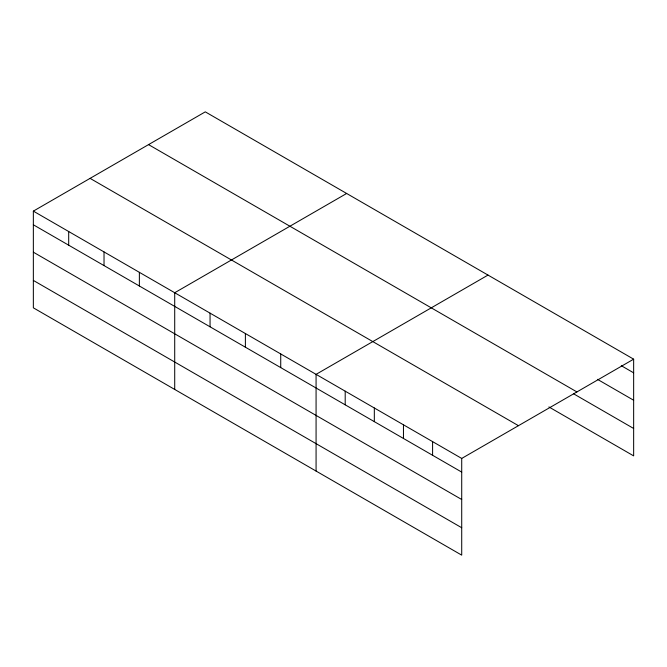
<?xml version="1.0" encoding="UTF-8"?>
<svg xmlns="http://www.w3.org/2000/svg" width="667" height="667" viewBox="0 0 667 667"><rect width="100%" height="100%" fill="white"/><g stroke="black" fill="none" stroke-linecap="round" stroke-linejoin="round"><path stroke-width="1" d="M33.35 211.122L461.714 458.437L461.714 555.144L33.35 307.829L33.35 211.122L205.286 111.856L633.65 359.171L633.65 455.878L548.908 406.953M346.648 193.472L174.712 292.738L174.712 389.445M488.002 275.087L316.075 374.354L316.075 471.052M461.714 458.437L633.65 359.171M621.294 365.699L633.65 372.836M597.457 379.34L633.65 400.233M148.549 144.614L576.913 391.929M573.628 393.822L633.65 428.472M90.087 178.364L518.451 425.679M33.35 224.787L461.714 472.094M33.35 252.184L461.714 499.5M33.35 280.423L461.714 527.739M432.591 441.621L432.591 455.278M403.46 424.804L403.46 438.461M374.329 407.987L374.329 421.644M345.198 391.17L345.198 404.827M280.732 353.952L280.732 367.609M245.389 333.542L245.389 347.207M210.055 313.14L210.055 326.797M139.37 272.336L139.37 285.993M104.027 251.934L104.027 265.591M68.693 231.524L68.693 245.189"/></g></svg>
